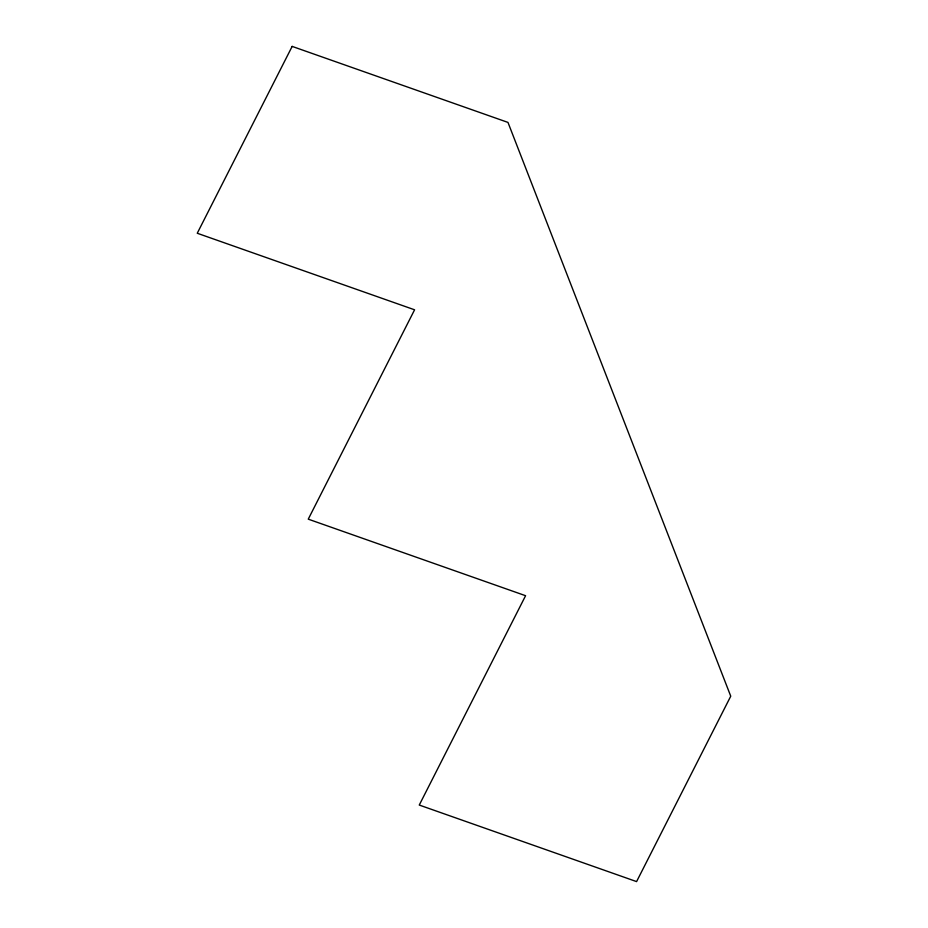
<?xml version="1.0" encoding="UTF-8"?>
<svg xmlns="http://www.w3.org/2000/svg" width="928" height="928" viewBox="0 0 928 928"><rect width="100%" height="100%" fill="white"/><g stroke="black" fill="none" stroke-linecap="round" stroke-linejoin="round"><path stroke-width="1.39" d="M292.158 46.4L197.258 233.253L414.584 309.801L308.258 519.158L525.584 595.706L419.259 805.052L636.585 881.6L730.742 696.197L507.976 122.415L292.158 46.4"/></g></svg>
